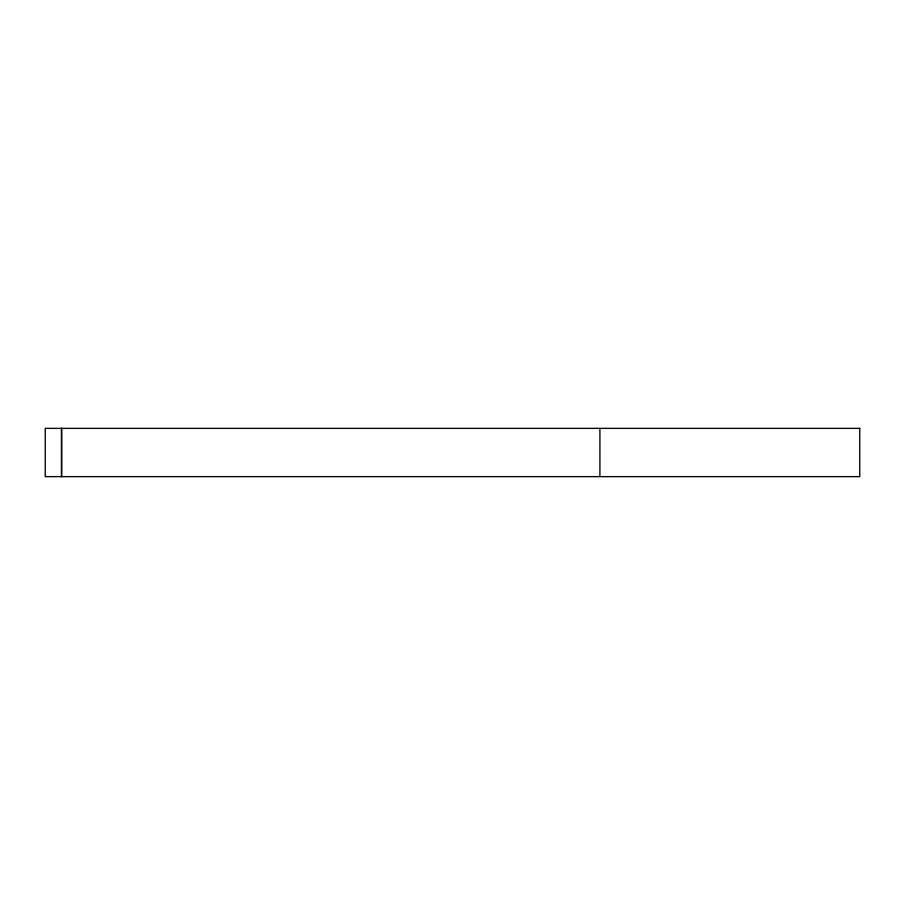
<?xml version="1.0" encoding="UTF-8"?>
<svg xmlns="http://www.w3.org/2000/svg" width="905" height="905" viewBox="0 0 905 905"><rect width="100%" height="100%" fill="white"/><g stroke="black" fill="none" stroke-linecap="round" stroke-linejoin="round"><path stroke-width="1.36" d="M599.913 428.359L599.902 476.641M61.563 428.359L61.563 476.641L61.563 428.359M859.75 428.359L45.25 428.359L45.25 476.641L859.75 476.641L859.75 428.359"/></g></svg>
